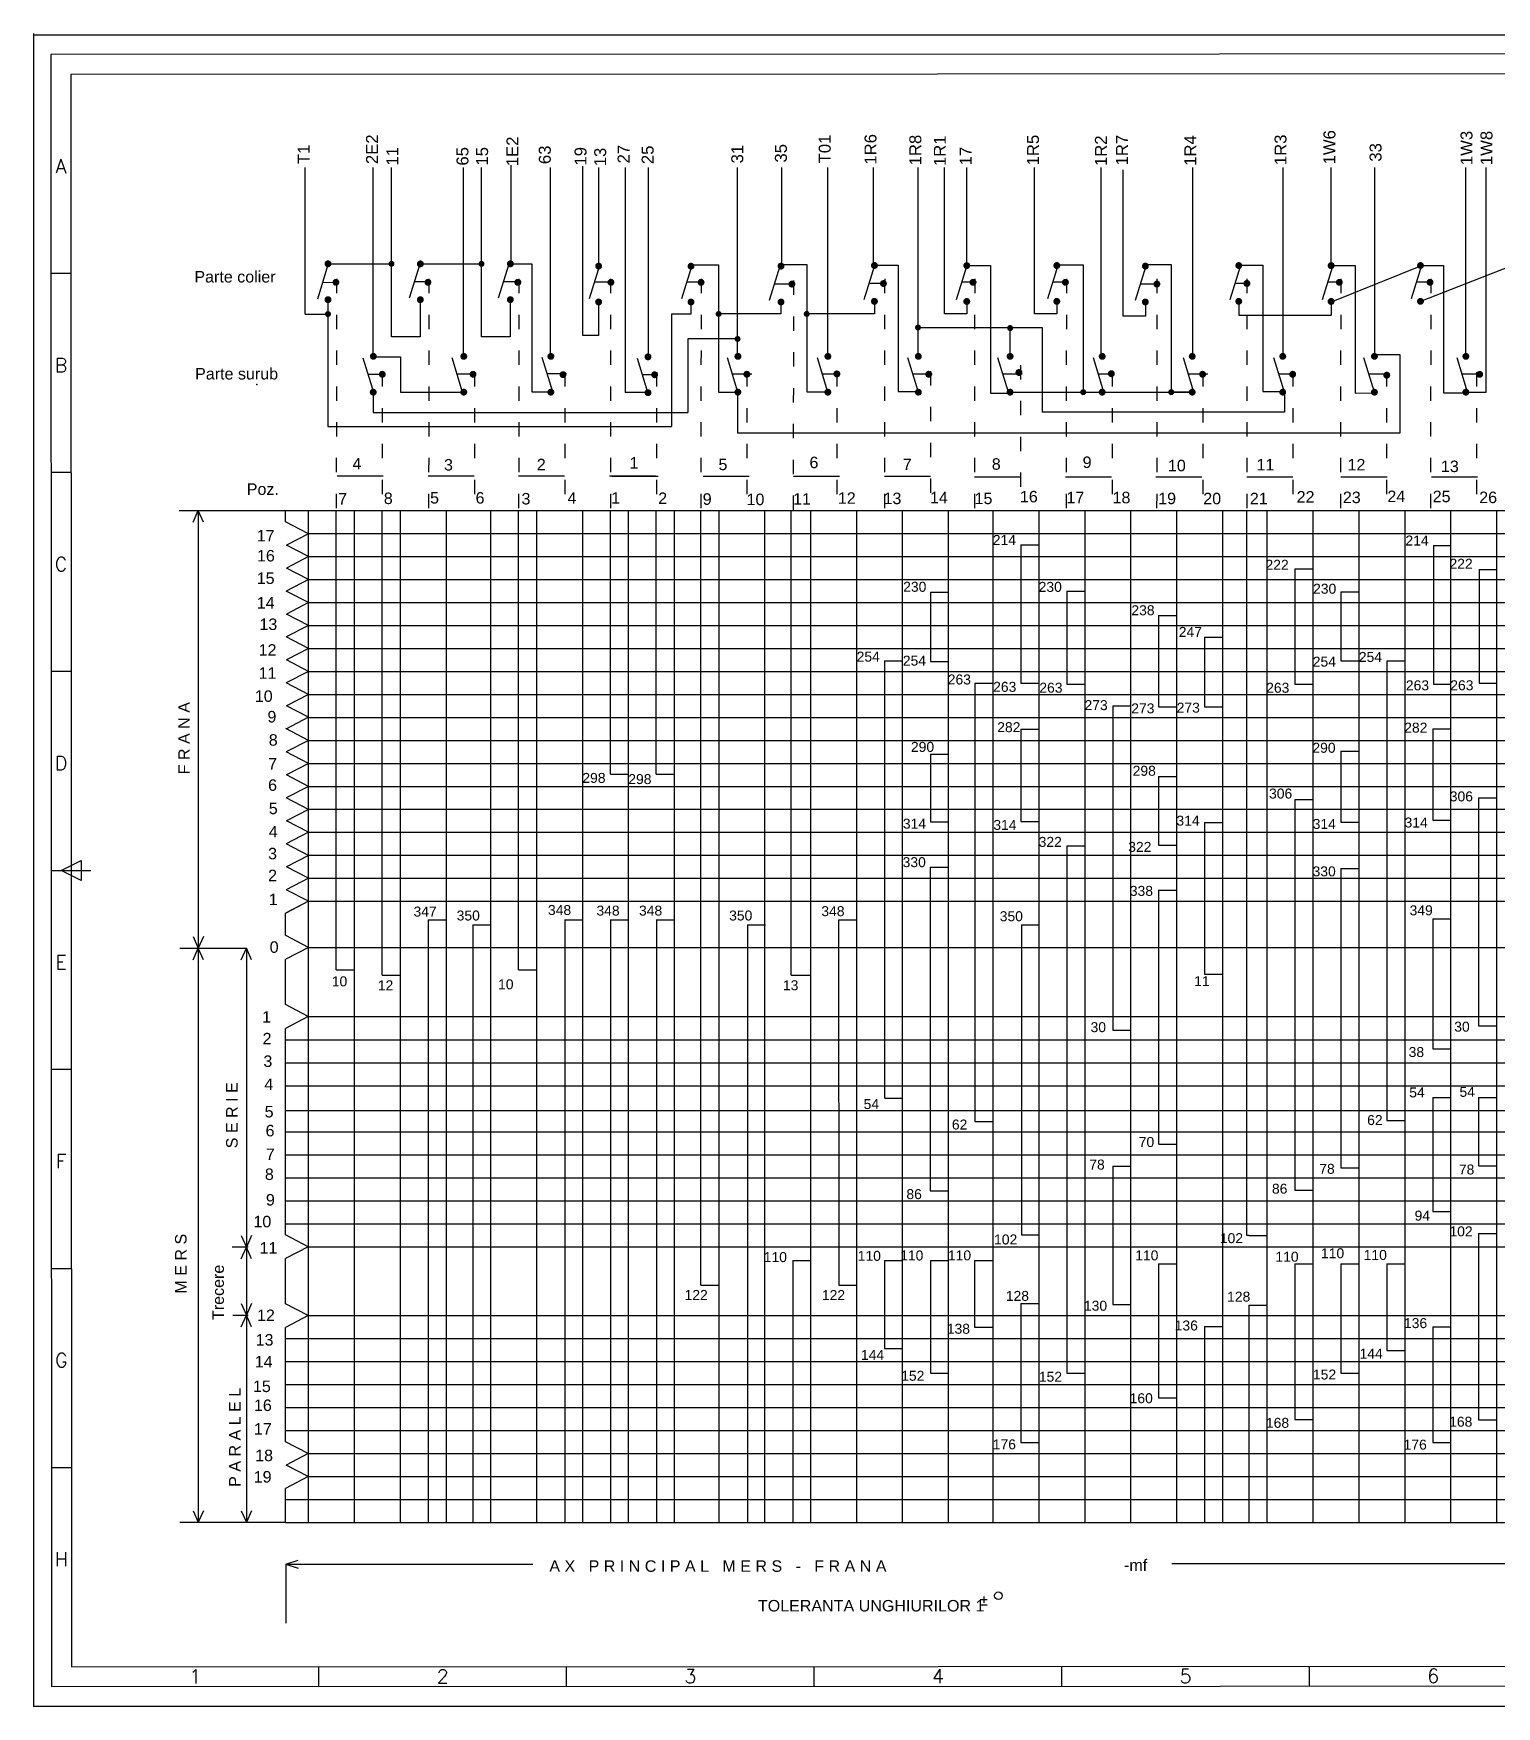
# Model space of a CAD drawing. Header units: inches. Extents: x 811 to 1701, y 63 to 484.
# Drawn here: x 810.6 to 1178.2, y 63.4 to 483.8 of the extents above; entities that cross this region are included whole.
import ezdxf
from ezdxf.enums import TextEntityAlignment as Align

# ---------------------------------------------------------------- set-up
doc = ezdxf.new("R2010")
doc.units = ezdxf.units.IN
doc.header["$MEASUREMENT"] = 0
doc.linetypes.add('ACAD_ISO03W100', pattern=[30, 12, -18])
doc.styles.add('ISO', font='SIMPLEX.shx')
doc.styles.get("Standard").update_dxf_attribs({"font": 'arial.ttf'})

msp = doc.modelspace()

# ---------------------------------------------------------------- linework, layer by layer
at = {"color": 1}
for p, q in [((810.62, 483.76), (810.62, 63.45)), ((1701.01, 483.31), (810.62, 483.31)), ((886.77, 421.15), (883.25, 421.16)), ((909.97, 421.33), (906.31, 421.33)), ((932.59, 421.33), (928.65, 421.33)), ((956.38, 421.24), (951.53, 421.25)), ((978.37, 421.24), (974.74, 421.25)), ((1001.62, 420.8), (996.77, 420.81)), ((1024.5, 420.96), (1020.55, 420.96)), ((1047.54, 421.24), (1043.81, 421.24)), ((1070.16, 421.24), (1066.71, 421.25)), ((1093.59, 420.8), (1088.74, 420.81)), ((1115.52, 420.96), (1112.52, 420.96)), ((1139.51, 421.24), (1135.78, 421.24)), ((1161.71, 421.24), (1158.08, 421.25)), ((898.28, 398.05), (894.75, 398.06)), ((921.9, 398.14), (917.06, 398.15)), ((944.56, 398.23), (939.72, 398.23)), ((967.14, 398.02), (963.65, 398.02)), ((991.09, 398.14), (986.24, 398.15)), ((1012.49, 398.14), (1008.85, 398.15)), ((1036.43, 398.14), (1031.59, 398.15)), ((1059.05, 398.14), (1054.2, 398.15)), ((1081.67, 398.14), (1078.21, 398.15)), ((1105.66, 398.14), (1100.82, 398.15)), ((1127.02, 398.14), (1123.56, 398.15)), ((1151.02, 398.14), (1146.17, 398.15)), ((1174.43, 398.14), (1169.59, 398.15)), ((886.93, 372.6), (898.51, 372.6)), ((909.76, 372.6), (921.34, 372.6)), ((932.49, 372.6), (944.07, 372.6)), ((955.32, 372.6), (966.9, 372.6)), ((956.04, 372.53), (967.62, 372.53)), ((978.87, 372.53), (990.45, 372.53)), ((1001.6, 372.53), (1013.18, 372.53)), ((1024.43, 372.53), (1036.01, 372.53)), ((1047.09, 372.4), (1058.67, 372.4)), ((1069.92, 372.4), (1081.5, 372.4)), ((1092.65, 372.4), (1104.23, 372.4)), ((1115.48, 372.4), (1127.06, 372.4)), ((1139.15, 372.4), (1150.73, 372.4)), ((1161.92, 372.4), (1173.49, 372.4)), ((1074.76, 363.92), (1074.76, 109.67)), ((1086.25, 363.92), (1086.25, 109.67)), ((1097.8, 363.92), (1097.8, 109.67)), ((1109.35, 363.92), (1109.35, 109.67)), ((1120.52, 363.92), (1120.52, 109.67)), ((1132.07, 363.92), (1132.07, 109.67)), ((1143.62, 363.92), (1143.62, 109.67)), ((1155.17, 363.92), (1155.17, 109.67)), ((879.66, 283.07), (1374.04, 283.07)), ((879.66, 277.3), (1374.04, 277.3)), ((879.66, 271.52), (1374.04, 271.52)), ((879.66, 265.75), (1362.49, 265.75)), ((926.17, 265.75), (1374.04, 265.75)), ((879.66, 254.15), (1374.04, 254.15)), ((879.66, 236.77), (1362.49, 236.77)), ((926.17, 236.77), (1374.04, 236.77)), ((873.97, 230.95), (1374.04, 230.95)), ((873.97, 225.17), (1374.04, 225.17)), ((873.97, 219.4), (1374.04, 219.4)), ((873.97, 213.17), (1374.04, 213.17)), ((873.97, 207.85), (1374.04, 207.85)), ((873.97, 202.07), (1374.04, 202.07)), ((873.97, 196.3), (1362.49, 196.3)), ((920.48, 196.3), (1374.04, 196.3)), ((873.97, 190.52), (1374.04, 190.52)), ((873.97, 184.75), (1374.04, 184.75)), ((879.66, 178.97), (1374.04, 178.97)), ((879.66, 161.65), (1374.04, 161.65)), ((873.97, 155.87), (1362.49, 155.87)), ((920.48, 155.87), (1374.04, 155.87)), ((873.97, 150.1), (1362.49, 150.1)), ((920.48, 150.1), (1374.04, 150.1)), ((873.97, 144.32), (1374.04, 144.32)), ((873.97, 138.55), (1374.04, 138.55)), ((873.97, 132.77), (1362.49, 132.77)), ((920.48, 132.77), (1374.04, 132.77)), ((879.66, 127), (1374.04, 127)), ((879.66, 121.22), (1362.49, 121.22)), ((926.17, 121.22), (1362.49, 121.22)), ((926.17, 121.22), (1362.49, 121.22)), ((926.17, 121.22), (1362.49, 121.22)), ((937.72, 121.22), (1374.04, 121.22)), ((873.97, 115.45), (1374.04, 115.45)), ((873.97, 109.67), (879.66, 109.67)), ((879.66, 109.67), (1374.04, 109.67)), ((874.04, 99.2), (877.14, 100.18)), ((874.04, 99.2), (936.06, 99.22)), ((874.04, 99.2), (874.05, 84.37)), ((874.04, 99.2), (877.14, 98.22)), ((1096.65, 99.39), (1247.26, 99.39)), ((1048.48, 90.35), (1050.25, 90.35)), ((1048.48, 88.97), (1050.25, 88.97)), ((1049.38, 91.12), (1049.38, 89.52)), ((1701.01, 63.45), (810.62, 63.45))]:
    msp.add_line(p, q, dxfattribs=at)
at = {"color": 70}
for p, q in [((878.88, 413.26), (878.88, 450.12)), ((896.02, 403.08), (896.02, 450.12)), ((900.59, 407.56), (900.59, 450.12)), ((918.66, 403.08), (918.66, 450.12)), ((923.2, 407.56), (923.2, 450.12)), ((930.69, 426.32), (930.69, 450.69)), ((940.51, 403.08), (940.51, 450.12)), ((948.66, 407.85), (948.66, 450.41)), ((952.64, 425.75), (952.64, 450.12)), ((959.4, 393.52), (959.4, 450.12)), ((965.14, 403.08), (965.14, 450.12)), ((987.54, 403.08), (987.54, 450.12)), ((998.69, 425.75), (998.69, 450.12)), ((1010.23, 403.08), (1010.23, 450.12)), ((1021.73, 425.75), (1021.73, 450.12)), ((1032.88, 403.08), (1032.88, 450.12)), ((1039.53, 413.3), (1039.53, 450.12)), ((1045.14, 425), (1045.14, 450.12)), ((1062.14, 413.3), (1062.14, 450.12)), ((1078.88, 403.08), (1078.88, 450.12)), ((1101.93, 403.08), (1101.93, 450.12)), ((1124.62, 403.08), (1124.62, 450.12)), ((1136.69, 425.87), (1136.69, 450.12)), ((1147.68, 403.08), (1147.68, 450.12)), ((1170.56, 403.08), (1170.56, 450.12)), ((1175.62, 393.63), (1175.62, 450.12)), ((1084.4, 412.72), (1084.4, 449.54)), ((884.63, 425.66), (881.98, 417.05)), ((907.69, 425.83), (905.04, 417.22)), ((907.4, 425.87), (923.2, 425.87)), ((930.03, 425.83), (927.38, 417.22)), ((930.45, 425.89), (935.83, 425.89)), ((935.83, 425.89), (935.83, 393.73)), ((952.92, 425.74), (950.27, 417.13)), ((976.12, 425.74), (973.47, 417.13)), ((976.4, 425.64), (982.78, 425.64)), ((982.78, 425.64), (982.78, 393.64)), ((998.16, 425.31), (995.51, 416.7)), ((998.53, 425.7), (1004.91, 425.7)), ((1004.91, 425.7), (1004.91, 393.69)), ((1021.93, 425.46), (1019.28, 416.85)), ((1021.42, 425.52), (1027.91, 425.52)), ((1027.91, 425.52), (1027.91, 393.85)), ((1045.14, 425.43), (1042.49, 416.82)), ((1044.75, 425.43), (1051.13, 425.43)), ((1051.13, 425.43), (1051.13, 393.43)), ((1068.09, 425.74), (1065.44, 417.13)), ((1068, 425.64), (1074.39, 425.64)), ((1074.39, 425.64), (1074.39, 393.64)), ((1090.13, 425.31), (1087.48, 416.7)), ((1090.13, 425.7), (1096.52, 425.7)), ((1096.52, 425.7), (1096.52, 393.7)), ((1113.9, 425.46), (1111.25, 416.85)), ((1113.03, 425.52), (1119.52, 425.52)), ((1119.52, 425.52), (1119.52, 393.85)), ((1137.11, 425.43), (1134.46, 416.82)), ((1136.35, 425.43), (1142.74, 425.43)), ((1159.56, 425.46), (1137.11, 416.43)), ((1142.74, 425.43), (1142.74, 393.43)), ((1159.47, 425.74), (1156.82, 417.13)), ((1158.49, 425.49), (1164.87, 425.49)), ((1181.81, 425.31), (1159.12, 416.46)), ((1164.87, 425.49), (1164.87, 393.49)), ((820.02, 423.45), (815.02, 423.45)), ((907.83, 416.43), (907.83, 407.56)), ((930.44, 416.46), (930.44, 407.56)), ((952.63, 416.75), (952.63, 407.85)), ((1045.13, 416.87), (1045.13, 413.3)), ((1067.75, 416.89), (1067.75, 413.3)), ((1090, 416.31), (1090, 412.72)), ((1113.47, 416.46), (1113.47, 412.97)), ((1136.68, 416.87), (1136.68, 412.97)), ((975.83, 413.26), (970.94, 413.26)), ((975.83, 415.86), (975.83, 413.26)), ((998.45, 413.3), (982.78, 413.3)), ((998.45, 415.88), (998.45, 413.3)), ((1021.92, 413.3), (1004.91, 413.3)), ((1021.92, 416.03), (1021.92, 413.3)), ((1045.13, 413.3), (1039.53, 413.3)), ((1067.75, 413.3), (1062.14, 413.3)), ((1090, 412.72), (1084.4, 412.72)), ((1113.47, 412.97), (1136.68, 412.97)), ((952.63, 407.85), (948.66, 407.85)), ((1032.88, 409.9), (1064.11, 409.9)), ((1056.02, 403.08), (1056.02, 409.75)), ((1064.11, 409.9), (1064.11, 388.66)), ((907.83, 407.56), (900.59, 407.56)), ((930.44, 407.56), (923.2, 407.56)), ((987.54, 407.01), (975.04, 407.01)), ((975.04, 407.01), (975.04, 388.52)), ((896.13, 393.56), (893.5, 402.17)), ((896.02, 402.53), (902.87, 402.53)), ((902.87, 402.53), (902.87, 394.01)), ((918.43, 393.65), (915.8, 402.26)), ((941.09, 393.73), (938.46, 402.35)), ((965.02, 393.52), (962.39, 402.13)), ((987.62, 393.65), (984.98, 402.26)), ((1010.22, 393.65), (1007.59, 402.26)), ((1032.96, 393.65), (1030.33, 402.26)), ((1055.58, 393.65), (1052.95, 402.26)), ((1079.59, 393.65), (1076.95, 402.26)), ((1102.19, 393.65), (1099.56, 402.26)), ((1124.93, 393.65), (1122.3, 402.26)), ((1147.55, 393.65), (1144.92, 402.26)), ((1147.68, 403.08), (1153.91, 403.08)), ((1153.91, 403.08), (1153.91, 383.35)), ((1170.96, 393.65), (1168.33, 402.26)), ((896.01, 393.65), (896.01, 388.52)), ((902.88, 393.65), (918.74, 393.65)), ((935.83, 393.73), (941.09, 393.73)), ((965.25, 393.52), (959.33, 393.52)), ((982.78, 393.64), (988.05, 393.64)), ((987.49, 394.06), (987.49, 383.35)), ((1004.91, 393.69), (1010.18, 393.7)), ((1027.91, 393.85), (1033.18, 393.85)), ((1051.13, 393.43), (1056.4, 393.43)), ((1056.01, 393.65), (1101.77, 393.65)), ((1074.39, 393.64), (1079.65, 393.65)), ((1096.52, 393.7), (1101.79, 393.7)), ((1119.52, 393.85), (1124.78, 393.85)), ((1124.94, 393.64), (1124.94, 388.66)), ((1142.74, 393.43), (1148.01, 393.44)), ((1164.87, 393.49), (1170.14, 393.49)), ((1170.53, 393.65), (1175.62, 393.63)), ((896.01, 388.52), (975.04, 388.52)), ((1124.94, 388.66), (1064.11, 388.66)), ((1153.91, 383.35), (987.49, 383.35)), ((820.04, 373.45), (815.04, 373.45)), ((873.97, 361.08), (873.97, 363.92)), ((873.97, 361.08), (873.97, 363.92)), ((886.71, 248.51), (886.71, 363.92)), ((898.28, 247.2), (898.28, 363.92)), ((932.53, 248.51), (932.53, 363.92)), ((955.57, 297.67), (955.57, 363.92)), ((967.12, 297.67), (967.12, 363.92)), ((978.31, 225.17), (978.31, 363.92)), ((1000.97, 247.2), (1000.97, 363.92)), ((1115.52, 181.81), (1115.52, 363.92)), ((879.71, 358.07), (873.97, 361.08)), ((879.71, 358.07), (874.23, 355.21)), ((879.71, 352.35), (874.23, 355.21)), ((1058.71, 355.31), (1058.71, 320.55)), ((1058.71, 355.31), (1063.21, 355.31)), ((1162.37, 355.15), (1162.37, 320.29)), ((1162.37, 355.15), (1166.71, 355.15)), ((879.71, 352.35), (874.19, 349.46)), ((879.71, 346.57), (874.19, 349.46)), ((1127.57, 349.3), (1132.07, 349.3)), ((1127.57, 349.3), (1127.57, 320.29)), ((1173.85, 349.08), (1178.2, 349.08)), ((1173.85, 349.08), (1173.85, 320.52)), ((879.71, 346.57), (874.16, 343.67)), ((879.71, 340.77), (874.16, 343.67)), ((879.71, 340.77), (874.23, 337.91)), ((1035.98, 343.36), (1035.98, 326)), ((1035.98, 343.36), (1040.48, 343.36)), ((1070.26, 343.63), (1070.26, 320.26)), ((1070.26, 343.63), (1074.76, 343.63)), ((1139.12, 343.45), (1139.12, 326.14)), ((1139.12, 343.45), (1143.62, 343.45)), ((879.71, 335.05), (874.23, 337.91)), ((1093.29, 337.5), (1093.29, 314.59)), ((1093.29, 337.5), (1097.8, 337.5)), ((879.71, 335.05), (874.16, 332.15)), ((879.71, 329.25), (874.16, 332.15)), ((1104.84, 332.06), (1104.84, 314.59)), ((1104.84, 332.06), (1109.35, 332.06)), ((879.71, 329.25), (874.21, 326.37)), ((879.71, 323.5), (874.21, 326.37)), ((1024.43, 326.14), (1024.43, 216.32)), ((1024.43, 326.14), (1028.93, 326.14)), ((1035.98, 326), (1040.48, 326)), ((1139.12, 326.14), (1143.62, 326.14)), ((1150.67, 326.14), (1150.67, 240.46)), ((1150.67, 326.14), (1155.17, 326.14)), ((820.06, 323.45), (815.06, 323.45)), ((879.71, 323.5), (874.16, 320.6)), ((879.71, 317.7), (874.16, 320.6)), ((1047.12, 320.55), (1047.12, 210.41)), ((1047.12, 320.55), (1051.62, 320.55)), ((1058.71, 320.55), (1063.21, 320.55)), ((1070.26, 320.26), (1074.76, 320.26)), ((1127.57, 320.29), (1132.07, 320.29)), ((1162.37, 320.29), (1166.71, 320.29)), ((1173.85, 320.52), (1178.2, 320.52)), ((879.71, 317.7), (874.23, 314.84)), ((879.71, 311.97), (874.02, 309)), ((879.71, 311.97), (874.23, 314.84)), ((1081.8, 314.82), (1081.8, 233.38)), ((1081.8, 314.82), (1086.3, 314.82)), ((1093.29, 314.59), (1097.8, 314.59)), ((1104.84, 314.59), (1109.35, 314.59)), ((879.71, 306.15), (874.02, 309.13)), ((1058.71, 309.01), (1058.71, 285.75)), ((1058.71, 309.01), (1063.21, 309.01)), ((1162.21, 309.05), (1162.21, 286.11)), ((1162.21, 309.05), (1166.71, 309.05)), ((879.71, 306.15), (874.16, 303.25)), ((879.71, 300.35), (874.16, 303.25)), ((1035.98, 302.71), (1035.98, 285.72)), ((1035.98, 302.71), (1040.48, 302.71)), ((1139.12, 303.42), (1139.12, 285.66)), ((1139.12, 303.42), (1143.62, 303.42)), ((879.71, 300.35), (874.23, 297.49)), ((879.71, 294.62), (874.16, 291.72)), ((879.71, 294.62), (874.23, 297.49)), ((955.57, 297.67), (960.07, 297.67)), ((967.12, 297.67), (971.62, 297.67)), ((1093.29, 297.12), (1093.29, 279.88)), ((1093.29, 297.12), (1097.8, 297.12)), ((879.71, 288.82), (874.16, 291.72)), ((1127.57, 291.28), (1127.57, 244.95)), ((1127.57, 291.28), (1132.07, 291.28)), ((1173.7, 291.73), (1178.2, 291.73)), ((1173.7, 291.73), (1173.7, 241.36)), ((879.71, 288.82), (874.21, 285.95)), ((879.71, 283.07), (874.21, 285.95)), ((1162.21, 286.11), (1166.71, 286.11)), ((879.71, 283.07), (874.16, 280.17)), ((1035.98, 285.72), (1040.48, 285.72)), ((1058.71, 285.75), (1063.21, 285.75)), ((1104.84, 285.55), (1104.84, 247.44)), ((1104.84, 285.55), (1109.35, 285.55)), ((1139.12, 285.66), (1143.62, 285.66)), ((879.71, 277.27), (874.16, 280.17)), ((1070.26, 279.65), (1070.26, 245.85)), ((1070.26, 279.65), (1074.76, 279.65)), ((1093.29, 279.88), (1097.8, 279.88)), ((815.08, 273.45), (825.08, 273.45)), ((817.58, 273.45), (822.58, 275.95)), ((822.58, 270.95), (817.58, 273.45)), ((822.58, 275.95), (822.58, 270.95)), ((879.71, 277.27), (874.23, 274.41)), ((879.71, 271.55), (874.23, 274.41)), ((1035.92, 274.32), (1035.92, 193.03)), ((1035.92, 274.32), (1040.42, 274.32)), ((1139.12, 273.96), (1139.12, 242.7)), ((1139.12, 273.96), (1143.62, 273.96)), ((879.71, 271.55), (874.16, 268.65)), ((879.71, 265.75), (873.97, 262.75)), ((879.71, 265.75), (874.02, 262.77)), ((879.71, 265.75), (874.16, 268.65)), ((879.71, 265.75), (874.16, 268.65)), ((1093.29, 268.54), (1093.29, 242.68)), ((1093.29, 268.54), (1097.8, 268.54)), ((873.97, 257.15), (873.97, 262.75)), ((873.97, 257.15), (873.97, 262.75)), ((909.81, 261.1), (914.31, 261.1)), ((909.83, 261.1), (909.83, 109.67)), ((944.08, 261.1), (948.58, 261.1)), ((944.1, 261.1), (944.1, 109.67)), ((955.57, 261.1), (960.07, 261.1)), ((955.59, 261.1), (955.59, 109.67)), ((967.12, 261.1), (971.62, 261.1)), ((967.14, 261.1), (967.14, 109.67)), ((1012.94, 261.1), (1012.96, 169.27)), ((1012.94, 261.1), (1017.44, 261.1)), ((1162.21, 261.37), (1162.21, 239.11)), ((1162.21, 261.37), (1166.71, 261.37)), ((879.71, 254.17), (874.02, 257.15)), ((920.98, 259.79), (920.98, 109.67)), ((920.98, 259.79), (925.48, 259.79)), ((990.02, 259.79), (990.02, 109.67)), ((990.02, 259.79), (994.52, 259.79)), ((1058.88, 259.79), (1058.88, 181.92)), ((1058.88, 259.79), (1063.38, 259.79)), ((879.71, 254.17), (874.02, 251.2)), ((873.97, 239.78), (873.97, 251.2)), ((873.97, 239.78), (873.97, 251.2)), ((886.71, 248.51), (891.21, 248.51)), ((932.53, 248.51), (937.03, 248.51)), ((898.26, 247.2), (902.76, 247.2)), ((1000.97, 247.2), (1005.91, 247.2)), ((1070.26, 245.85), (1070.26, 147.22)), ((1104.84, 247.44), (1109.35, 247.44)), ((1127.57, 244.95), (1127.57, 193.19)), ((879.66, 236.8), (873.97, 239.78)), ((1093.29, 242.68), (1093.29, 204.7)), ((1139.12, 242.7), (1139.12, 198.81)), ((1150.67, 240.46), (1150.67, 210.64)), ((1173.7, 241.36), (1173.7, 234.42)), ((879.66, 236.8), (873.97, 233.82)), ((1162.21, 239.11), (1162.21, 228.69)), ((873.97, 181.95), (873.97, 233.82)), ((873.97, 181.95), (873.97, 233.82)), ((1081.8, 233.38), (1086.3, 233.38)), ((1173.7, 234.42), (1178.2, 234.42)), ((1162.21, 228.69), (1166.71, 228.69)), ((820.1, 223.45), (815.1, 223.45)), ((978.31, 169.27), (978.31, 225.17)), ((1024.51, 216.32), (1029.01, 216.32)), ((1162.21, 216.45), (1162.21, 187.83)), ((1162.21, 216.45), (1166.71, 216.45)), ((1173.7, 216.45), (1178.2, 216.45)), ((1173.7, 216.45), (1173.7, 199.28)), ((1047.12, 210.41), (1051.66, 210.41)), ((1150.67, 210.64), (1155.17, 210.64)), ((1093.35, 204.7), (1097.85, 204.7)), ((1081.8, 199.17), (1081.8, 164.45)), ((1081.8, 199.17), (1086.3, 199.17)), ((1139.12, 198.81), (1143.62, 198.81)), ((1173.7, 199.28), (1178.2, 199.28)), ((1035.92, 193.03), (1040.42, 193.03)), ((1127.57, 193.19), (1132.07, 193.19)), ((1162.21, 187.83), (1166.71, 187.83)), ((879.66, 178.97), (873.97, 181.95)), ((1058.88, 181.92), (1063.38, 181.92)), ((1116.02, 181.81), (1115.52, 181.81)), ((1116.02, 181.81), (1120.52, 181.81)), ((1173.7, 182.3), (1178.2, 182.3)), ((1173.7, 182.3), (1173.7, 135.51)), ((879.66, 178.97), (873.97, 176)), ((820.11, 173.45), (815.11, 173.45)), ((873.97, 164.63), (873.97, 176)), ((873.97, 164.63), (873.97, 176)), ((1001.41, 175.53), (1001.41, 109.67)), ((1001.41, 175.53), (1005.91, 175.53)), ((1024.43, 175.53), (1024.43, 153.39)), ((1024.43, 175.53), (1028.93, 175.53)), ((1035.98, 175.53), (1035.98, 147.2)), ((1035.98, 175.53), (1040.48, 175.53)), ((1047.07, 175.53), (1047.07, 158.77)), ((1047.07, 175.53), (1051.57, 175.53)), ((1093.29, 174.68), (1093.29, 141.02)), ((1093.29, 174.68), (1097.8, 174.68)), ((1127.57, 174.68), (1132.07, 174.68)), ((1127.57, 174.68), (1127.57, 135.59)), ((1139.12, 174.68), (1139.12, 147.22)), ((1139.12, 174.68), (1143.62, 174.68)), ((1150.67, 174.68), (1155.17, 174.68)), ((1150.67, 174.68), (1150.67, 152.88)), ((978.31, 169.27), (982.79, 169.27)), ((1012.96, 169.27), (1017.44, 169.27)), ((879.66, 161.65), (873.97, 164.63)), ((1058.71, 164.73), (1058.71, 129.82)), ((1058.71, 164.73), (1063.21, 164.73)), ((1081.8, 164.45), (1086.3, 164.45)), ((1116.02, 164.26), (1116.02, 146.71)), ((1116.02, 164.26), (1120.52, 164.26)), ((879.66, 161.65), (873.97, 158.67)), ((873.97, 129.98), (873.97, 158.67)), ((873.97, 129.98), (873.97, 158.67)), ((1047.07, 158.77), (1051.57, 158.77)), ((1104.84, 158.94), (1104.84, 109.67)), ((1104.84, 158.94), (1109.35, 158.94)), ((1162.21, 158.8), (1162.21, 129.78)), ((1162.21, 158.8), (1166.71, 158.8)), ((1024.43, 153.39), (1028.93, 153.39)), ((1150.67, 152.88), (1155.17, 152.88)), ((1036.01, 147.2), (1040.51, 147.2)), ((1070.31, 147.22), (1074.81, 147.22)), ((1139.12, 147.22), (1143.62, 147.22)), ((1116.02, 146.71), (1116.02, 109.67)), ((1093.29, 141.02), (1097.8, 141.02)), ((1127.57, 135.59), (1132.07, 135.59)), ((1173.7, 135.51), (1178.2, 135.51)), ((879.66, 127), (873.97, 129.98)), ((879.66, 127), (874.14, 124.11)), ((1058.71, 129.82), (1063.21, 129.82)), ((1162.21, 129.78), (1166.71, 129.78)), ((820.13, 123.45), (815.13, 123.45)), ((879.66, 121.22), (874.14, 124.11)), ((879.66, 121.22), (873.97, 118.25)), ((873.97, 109.67), (873.97, 118.25)), ((873.97, 109.67), (873.97, 118.25)), ((882.36, 68.47), (882.36, 73.47)), ((944.58, 68.5), (944.58, 73.5)), ((1006.79, 68.52), (1006.79, 73.52)), ((1069.01, 68.54), (1069, 73.54)), ((1131.22, 68.56), (1131.22, 73.56))]:
    msp.add_line(p, q, dxfattribs=at)
at = {"color": 3, "linetype": 'ByBlock'}
for p, q in [((884.2, 425.89), (900.59, 425.89)), ((884.62, 416.46), (884.62, 384.99)), ((878.88, 413.26), (884.54, 413.26)), ((970.94, 413.26), (970.94, 384.99)), ((884.62, 384.99), (970.94, 384.99))]:
    msp.add_line(p, q, dxfattribs=at)
at = {"color": 1, "linetype": 'ACAD_ISO03W100', "ltscale": 0.3}
for p, q in [((886.77, 422.11), (886.71, 363.92)), ((909.98, 422.11), (909.91, 363.92)), ((932.59, 422.11), (932.53, 363.92)), ((955.63, 422.11), (955.57, 363.92)), ((978.37, 422.11), (978.31, 363.92)), ((1001.58, 421.67), (1001.52, 363.49)), ((1024.5, 422.11), (1024.44, 363.92)), ((1047.12, 422.11), (1047.06, 363.92)), ((1070.16, 422.11), (1070.1, 363.92)), ((1092.9, 422.11), (1092.84, 363.92)), ((1115.52, 422.11), (1115.46, 363.92)), ((1139.09, 422.11), (1139.03, 363.92)), ((1161.71, 422.11), (1161.65, 363.92)), ((1058.63, 400.46), (1058.63, 365.72)), ((898.28, 398.66), (898.28, 363.92)), ((921.48, 398.66), (921.48, 363.92)), ((944.1, 398.66), (944.1, 363.92)), ((967.14, 398.66), (967.14, 363.92)), ((989.88, 398.66), (989.88, 363.92)), ((1012.49, 398.66), (1012.49, 363.92)), ((1036.01, 398.92), (1036.01, 364.18)), ((1081.67, 398.66), (1081.67, 363.92)), ((1104.4, 398.66), (1104.4, 363.92)), ((1127.02, 398.66), (1127.02, 363.92)), ((1150.6, 398.66), (1150.6, 363.92)), ((1173.21, 398.66), (1173.21, 363.92))]:
    msp.add_line(p, q, dxfattribs=at)
at = {"linetype": 'ByBlock'}
for p, q in [((902.87, 394.01), (902.87, 393.65)), ((964.59, 393.52), (965.46, 393.52))]:
    msp.add_line(p, q, dxfattribs=at)
at = {"color": 240}
for p, q in [((847.25, 363.93), (873.97, 363.93)), ((850.74, 361.02), (852.05, 363.93)), ((852.05, 363.93), (852.05, 109.74)), ((853.36, 361.02), (852.05, 363.93)), ((873.97, 363.92), (879.66, 363.92)), ((879.66, 363.92), (1374.04, 363.92)), ((879.66, 363.92), (879.66, 109.67)), ((891.21, 363.92), (891.21, 109.67)), ((902.76, 363.92), (902.76, 109.67)), ((914.31, 363.92), (914.31, 109.67)), ((925.48, 363.92), (925.48, 109.67)), ((937.03, 363.92), (937.03, 109.67)), ((948.58, 363.92), (948.58, 109.67)), ((960.07, 363.92), (960.07, 109.67)), ((971.62, 363.92), (971.62, 109.67)), ((982.79, 363.92), (982.79, 109.67)), ((994.34, 363.92), (994.34, 109.67)), ((1005.89, 363.92), (1005.89, 109.67)), ((1017.44, 363.92), (1017.44, 109.67)), ((1028.93, 363.92), (1028.93, 109.67)), ((1040.48, 363.92), (1040.48, 109.67)), ((1051.66, 363.92), (1051.66, 109.67)), ((1063.21, 363.92), (1063.21, 109.67)), ((1166.71, 363.92), (1166.71, 109.67)), ((1178.2, 363.92), (1178.2, 109.67)), ((879.66, 358.15), (1374.04, 358.15)), ((879.66, 352.37), (1374.04, 352.37)), ((879.66, 346.6), (1362.49, 346.6)), ((915.14, 346.6), (1374.04, 346.6)), ((879.66, 340.82), (1374.04, 340.82)), ((879.66, 335.05), (1374.04, 335.05)), ((879.66, 329.27), (1374.04, 329.27)), ((879.66, 323.5), (1374.04, 323.5)), ((879.66, 317.72), (1374.04, 317.72)), ((879.66, 311.95), (1374.04, 311.95)), ((879.66, 306.17), (1374.04, 306.17)), ((879.66, 300.4), (1374.04, 300.4)), ((879.66, 294.62), (1374.04, 294.62)), ((879.66, 288.85), (1374.04, 288.85)), ((850.74, 256.89), (852.05, 253.98)), ((853.36, 256.89), (852.05, 253.98)), ((847.37, 253.98), (864.14, 253.98)), ((850.74, 251.07), (852.05, 253.98)), ((853.36, 251.07), (852.05, 253.98)), ((862.83, 251.07), (864.14, 253.98)), ((864.14, 253.98), (864.14, 109.74)), ((865.45, 251.07), (864.14, 253.98)), ((862.83, 181.77), (864.14, 178.86)), ((865.45, 181.77), (864.14, 178.86)), ((864.61, 178.86), (860.56, 178.86)), ((862.83, 175.95), (864.14, 178.86)), ((865.45, 175.95), (864.14, 178.86)), ((862.83, 164.66), (864.14, 161.75)), ((865.45, 164.66), (864.14, 161.75)), ((860.68, 161.75), (864.61, 161.75)), ((862.83, 158.84), (864.14, 161.75)), ((865.45, 158.84), (864.14, 161.75)), ((847.37, 109.74), (873.97, 109.74)), ((850.74, 112.65), (852.05, 109.74)), ((853.36, 112.65), (852.05, 109.74)), ((862.83, 112.65), (864.14, 109.74)), ((865.45, 112.65), (864.14, 109.74))]:
    msp.add_line(p, q, dxfattribs=at)
msp.add_line((879.66, 121.22), (879.46, 121.33))
msp.add_lwpolyline([(815.01, 478.45), (815.15, 68.45), (1696.15, 68.76), (1696.01, 478.76)], close=True, dxfattribs=at)
at = {"color": 70}
msp.add_lwpolyline([(820.01, 473.45), (820.15, 73.45), (1691.15, 73.76), (1691.01, 473.76)], close=True, dxfattribs=at)
for points, const_width in [([(884.2, 425.89, 1), (885.06, 425.89, 1)], 0.866), ([(907.4, 425.87, 1), (908.27, 425.87, 1)], 0.866), ([(922.83, 425.87, 1), (923.58, 425.87, 1)], 0.75), ([(930.02, 425.89, 1), (930.89, 425.89, 1)], 0.866), ([(952.2, 425.31, 1), (953.07, 425.31, 1)], 0.866), ([(975.41, 425.29, 1), (976.27, 425.29, 1)], 0.866), ([(998.02, 425.31, 1), (998.89, 425.31, 1)], 0.866), ([(1021.5, 425.46, 1), (1022.37, 425.46, 1)], 0.866), ([(1044.7, 425.43, 1), (1045.57, 425.43, 1)], 0.866), ([(1067.32, 425.46, 1), (1068.19, 425.46, 1)], 0.866), ([(1089.57, 425.31, 1), (1090.44, 425.31, 1)], 0.866), ([(1113.05, 425.46, 1), (1113.91, 425.46, 1)], 0.866), ([(1136.25, 425.43, 1), (1137.12, 425.43, 1)], 0.866), ([(1158.7, 425.46, 1), (1159.56, 425.46, 1)], 0.866), ([(886.19, 421.24, 1), (887.05, 421.24, 1)], 0.866), ([(909.31, 421.24, 1), (910.17, 421.24, 1)], 0.866), ([(931.89, 421.24, 1), (932.76, 421.24, 1)], 0.866), ([(955.28, 421.24, 1), (956.15, 421.24, 1)], 0.866), ([(977.94, 421.24, 1), (978.8, 421.24, 1)], 0.866), ([(1000.75, 420.8, 1), (1001.62, 420.8, 1)], 0.866), ([(1023.76, 420.93, 1), (1024.62, 420.93, 1)], 0.866), ([(1046.24, 421.24, 1), (1047.11, 421.24, 1)], 0.866), ([(1069.48, 421.24, 1), (1070.35, 421.24, 1)], 0.866), ([(1092.46, 420.81, 1), (1093.33, 420.81, 1)], 0.866), ([(1115.08, 420.96, 1), (1115.95, 420.96, 1)], 0.866), ([(1138.3, 421.24, 1), (1139.17, 421.24, 1)], 0.866), ([(1161.09, 421.24, 1), (1161.96, 421.24, 1)], 0.866), ([(884.19, 416.89, -1), (885.06, 416.89, -1)], 0.866), ([(907.39, 416.87, -1), (908.26, 416.87, -1)], 0.866), ([(930.01, 416.89, -1), (930.88, 416.89, -1)], 0.866), ([(952.19, 416.31, -1), (953.06, 416.31, -1)], 0.866), ([(975.4, 416.29, -1), (976.27, 416.29, -1)], 0.866), ([(998.02, 416.31, -1), (998.88, 416.31, -1)], 0.866), ([(1021.49, 416.46, -1), (1022.36, 416.46, -1)], 0.866), ([(1044.69, 416.44, -1), (1045.56, 416.43, -1)], 0.866), ([(1067.31, 416.46, -1), (1068.18, 416.46, -1)], 0.866), ([(1089.56, 416.31, -1), (1090.43, 416.31, -1)], 0.866), ([(1089.56, 416.31, -1), (1090.43, 416.31, -1)], 0.866), ([(1113.04, 416.46, -1), (1113.9, 416.46, -1)], 0.866), ([(1136.24, 416.44, -1), (1137.11, 416.43, -1)], 0.866), ([(1158.69, 416.46, -1), (1159.55, 416.46, -1)], 0.866), ([(982.41, 413.3, 1), (983.16, 413.3, 1)], 0.75), ([(1004.54, 413.3, 1), (1005.29, 413.3, 1)], 0.75), ([(987.16, 407.01, 1), (987.91, 407.01, 1)], 0.75), ([(1032.5, 409.9, 1), (1033.25, 409.9, 1)], 0.75), ([(1055.65, 409.75, 1), (1056.4, 409.75, 1)], 0.75), ([(895.58, 402.64, 1), (896.45, 402.64, 1)], 0.866), ([(918.32, 402.64, 1), (919.19, 402.64, 1)], 0.866), ([(940.19, 402.64, 1), (941.06, 402.64, 1)], 0.866), ([(987.19, 402.64, 1), (988.06, 402.64, 1)], 0.866), ([(1009.8, 402.64, 1), (1010.67, 402.64, 1)], 0.866), ([(1032.54, 402.64, 1), (1033.4, 402.64, 1)], 0.866), ([(1055.59, 402.64, 1), (1056.45, 402.64, 1)], 0.866), ([(1078.73, 402.64, 1), (1079.6, 402.64, 1)], 0.866), ([(1101.35, 402.64, 1), (1102.21, 402.64, 1)], 0.866), ([(1124.09, 402.64, 1), (1124.95, 402.64, 1)], 0.866), ([(1147.14, 402.64, 1), (1148, 402.64, 1)], 0.866), ([(1170.1, 402.64, 1), (1170.97, 402.64, 1)], 0.866), ([(964.6, 402.52, 1), (965.47, 402.52, 1)], 0.866), ([(1057.8, 398.58, 1), (1058.67, 398.58, 1)], 0.866), ([(897.84, 398.14, 1), (898.71, 398.14, 1)], 0.866), ([(920.65, 398.14, 1), (921.51, 398.14, 1)], 0.866), ([(943.23, 398.04, 1), (944.1, 398.04, 1)], 0.866), ([(966.27, 398.02, 1), (967.14, 398.02, 1)], 0.866), ([(989.44, 398.14, 1), (990.31, 398.14, 1)], 0.866), ([(1012.06, 398.23, 1), (1012.93, 398.23, 1)], 0.866), ([(1035.14, 398.14, 1), (1036.01, 398.14, 1)], 0.866), ([(1081.03, 398.28, 1), (1081.9, 398.28, 1)], 0.866), ([(1103.95, 398.14, 1), (1104.82, 398.14, 1)], 0.866), ([(1126.59, 398.14, 1), (1127.46, 398.14, 1)], 0.866), ([(1150.22, 397.91, 1), (1151.09, 397.91, 1)], 0.866), ([(1173.57, 398.14, 1), (1174.43, 398.14, 1)], 0.866), ([(895.57, 393.65, -1), (896.44, 393.64, -1)], 0.866), ([(918.31, 393.65, -1), (919.18, 393.64, -1)], 0.866), ([(940.18, 393.65, -1), (941.05, 393.64, -1)], 0.866), ([(964.59, 393.52, -1), (965.46, 393.52, -1)], 0.866), ([(987.18, 393.65, -1), (988.05, 393.64, -1)], 0.866), ([(1009.79, 393.65, -1), (1010.66, 393.64, -1)], 0.866), ([(1032.53, 393.65, -1), (1033.39, 393.64, -1)], 0.866), ([(1055.58, 393.65, -1), (1056.44, 393.64, -1)], 0.866), ([(1074.01, 393.65, 1), (1074.76, 393.65, 1)], 0.75), ([(1078.72, 393.65, -1), (1079.59, 393.64, -1)], 0.866), ([(1096.14, 393.65, 1), (1096.89, 393.65, 1)], 0.75), ([(1101.34, 393.65, -1), (1102.2, 393.64, -1)], 0.866), ([(1124.08, 393.65, -1), (1124.94, 393.64, -1)], 0.866), ([(1147.13, 393.65, -1), (1147.99, 393.64, -1)], 0.866), ([(1170.1, 393.65, -1), (1170.96, 393.64, -1)], 0.866)]:
    msp.add_lwpolyline(points, format="xyb", close=True, dxfattribs=dict(at, const_width=const_width))
at = {"color": 3, "linetype": 'ByBlock', "const_width": 0.75}
for points in [[(900.21, 425.89, 1), (900.96, 425.89, 1)], [(884.25, 413.26, 1), (885, 413.26, 1)]]:
    msp.add_lwpolyline(points, format="xyb", close=True, dxfattribs=at)
at = {"color": 1}
msp.add_circle((1053.09, 91.29), 0.955, dxfattribs=at)
at = {"color": 70}
msp.add_point((866.77, 395.57), dxfattribs=at)
msp.add_point((866.77, 395.57), dxfattribs=at)
at = {"linetype": 'ByBlock'}
msp.add_point((866.77, 395.57), dxfattribs=at)
msp.add_point((866.77, 395.57), dxfattribs=at)
msp.add_point((866.77, 395.57), dxfattribs=at)

# ---------------------------------------------------------------- texts
at = {"color": 240}
for s, height, p in [('2E2', 3, (897.19, 450.94)), ('1R6', 3, (1022.44, 450.8)), ('1R3', 3, (1125.46, 450.68)), ('1W6', 3, (1137.75, 450.86)), ('1W3', 3, (1172.19, 450.68)), ('1W8', 3, (1177.21, 450.68)), ('T1', 3, (880.02, 450.95)), ('11', 3, (902.32, 450.57)), ('65', 3, (919.91, 450.57)), ('15', 3, (924.85, 450.57)), ('1E2', 3, (932.48, 450.39)), ('63', 3, (940.6, 450.94)), ('19', 3, (949.58, 450.57)), ('13', 3, (954.52, 450.39)), ('27', 3, (960.39, 451.12)), ('25', 3, (966.43, 450.94)), ('31', 3, (988.96, 451.12)), ('35', 3, (999.92, 451.33)), ('T01', 3, (1010.94, 451.12)), ('1R8', 3, (1033.7, 450.62)), ('1R1', 3, (1039.86, 450.45)), ('17', 3, (1046.37, 450.62)), ('1R5', 3, (1063.26, 450.62)), ('1R2', 3, (1080.33, 450.45)), ('1R7', 3, (1085.61, 450.62)), ('1R4', 3, (1102.79, 450.51)), ('33', 3, (1149.34, 451.55)), ('F R A N A', 2.888, (849.91, 297.64)), ('S E R I E', 2.888, (861.92, 203.69)), ('M E R S', 2.888, (849.09, 167.19)), ('Trecere', 2.888, (858.47, 160.55)), ('P A R A L E L', 2.8875, (862.66, 118.64))]:
    msp.add_text(s, height=height, rotation=90, dxfattribs=at).set_placement(p)
at = {"color": 50, "style": 'ISO'}
for s, p in [('A', (817.52, 450.45)), ('B', (817.53, 400.45)), ('C', (817.55, 350.45)), ('D', (817.57, 300.45)), ('E', (817.59, 250.45)), ('F', (817.6, 200.45)), ('G', (817.62, 150.45)), ('H', (817.64, 100.45)), ('1', (851.26, 71.02)), ('2', (913.47, 71.04)), ('3', (975.68, 71.06)), ('4', (1037.9, 71.09)), ('5', (1100.11, 71.11)), ('6', (1162.33, 71.13))]:
    msp.add_text(s, height=3.5, rotation=0.0202, dxfattribs=at).set_placement(p, align=Align.MIDDLE)
at = {"color": 240}
for s, height, p in [('Parte colier', 2.8875, (851.06, 421.2)), ('Parte surub', 2.8875, (851.24, 396.83)), ('17', 2.888, (866.72, 356.15)), ('16', 2.888, (866.78, 351.11)), ('15', 2.888, (866.72, 345.46)), ('14', 2.888, (866.72, 339.29)), ('13', 2.888, (867.4, 333.9)), ('12', 2.888, (867.2, 327.44)), ('11', 2.888, (867.2, 321.63)), ('10', 2.888, (866.24, 315.84)), ('9', 2.89, (869.41, 310.67)), ('8', 2.89, (869.75, 304.83)), ('7', 2.89, (869.58, 298.82)), ('6', 2.89, (869.58, 293.48)), ('5', 2.89, (869.75, 287.64)), ('4', 2.89, (869.75, 281.79)), ('3', 2.89, (869.58, 276.29)), ('2', 2.89, (869.58, 270.78)), ('1', 2.89, (869.75, 264.77)), ('0', 2.89, (869.98, 252.8)), ('1', 2.89, (868.07, 235.24)), ('2', 2.89, (868.19, 229.8)), ('3', 2.89, (868.4, 224.13)), ('4', 2.89, (868.62, 218.33)), ('5', 2.89, (868.71, 211.45)), ('6', 2.89, (868.95, 206.69)), ('7', 2.89, (869.01, 200.74)), ('8', 2.89, (868.77, 195.73)), ('9', 2.89, (869.03, 189.31)), ('10', 2.888, (865.89, 183.84)), ('11', 2.888, (867.42, 177.22)), ('12', 2.888, (866.8, 160.29)), ('13', 2.888, (866.45, 154.13)), ('14', 2.888, (866.22, 148.63)), ('15', 2.888, (865.78, 142.45)), ('16', 2.888, (866.03, 137.69)), ('17', 2.888, (866.01, 131.75)), ('18', 2.888, (866.33, 125.09)), ('19', 2.888, (865.96, 119.72))]:
    msp.add_text(s, height=height, dxfattribs=at).set_placement(p)
at = {"color": 70}
for s, height, p in [('4', 2.89, (890.78, 374.23)), ('3', 2.89, (913.78, 373.95)), ('2', 2.89, (937.09, 374.01)), ('1', 2.89, (960.39, 374.44)), ('5', 2.89, (982.74, 374.05)), ('6', 2.89, (1005.6, 374.54)), ('7', 2.89, (1029.06, 374.06)), ('8', 2.89, (1051.41, 374.15)), ('9', 2.89, (1074.24, 374.59)), ('10', 2.888, (1095.67, 373.77)), ('11', 2.888, (1117.92, 373.98)), ('12', 2.888, (1140.79, 373.98)), ('13', 2.888, (1164.26, 373.57))]:
    msp.add_text(s, height=height, dxfattribs=at).set_placement(p)
at = {"color": 1, "linetype": 'ByBlock'}
msp.add_text('Poz.', height=2.888, dxfattribs=at).set_placement((864.22, 367.84))
at = {"color": 1}
for s, height, p in [('7', 2.89, (887.18, 365.41)), ('8', 2.89, (898.65, 365.53)), ('5', 2.89, (910.28, 365.67)), ('6', 2.89, (921.71, 365.65)), ('3', 2.89, (933.25, 365.43)), ('4', 2.89, (944.82, 365.63)), ('1', 2.89, (955.77, 365.63)), ('2', 2.89, (967.59, 365.55)), ('9', 2.89, (978.78, 365.35)), ('10', 2.888, (989.8, 365.27)), ('11', 2.888, (1001.48, 365.37)), ('12', 2.888, (1012.73, 365.6)), ('13', 2.888, (1024.21, 365.51)), ('14', 2.888, (1035.88, 365.72)), ('15', 2.888, (1047.09, 365.51)), ('16', 2.888, (1058.48, 365.96)), ('17', 2.888, (1070.17, 365.73)), ('18', 2.888, (1081.76, 365.73)), ('19', 2.888, (1093.23, 365.5)), ('20', 2.888, (1104.55, 365.48)), ('21', 2.888, (1116.25, 365.48)), ('22', 2.888, (1128.02, 365.91)), ('23', 2.888, (1139.63, 365.77)), ('24', 2.888, (1150.81, 366.03)), ('25', 2.888, (1162.2, 366.01)), ('26', 2.888, (1173.89, 365.77)), ('214', 2.5, (1051.66, 355.27)), ('214', 2.5, (1155.34, 355.12)), ('222', 2.5, (1120.19, 349.03)), ('222', 2.5, (1166.42, 349.29)), ('230', 2.5, (1029.15, 343.5)), ('230', 2.5, (1063.19, 343.48)), ('230', 2.5, (1132.14, 343.01)), ('238', 2.5, (1086.49, 337.61)), ('247', 2.5, (1098.4, 332.17)), ('254', 2.5, (1017.46, 325.96)), ('254', 2.5, (1143.64, 325.88)), ('254', 2.5, (1029.07, 324.95)), ('254', 2.5, (1132.06, 324.7)), ('263', 2.5, (1040.35, 320.22)), ('263', 2.5, (1051.75, 318.37)), ('263', 2.5, (1063.36, 318.15)), ('263', 2.5, (1120.36, 318.13)), ('263', 2.5, (1155.46, 318.75)), ('263', 2.5, (1166.61, 318.76)), ('273', 2.5, (1074.72, 313.77)), ('273', 2.5, (1086.46, 312.96)), ('273', 2.5, (1097.87, 313.14)), ('282', 2.5, (1052.78, 308.24)), ('282', 2.5, (1155.04, 308.12)), ('290', 2.5, (1031.1, 303.28)), ('290', 2.5, (1131.97, 303.06)), ('298', 2.5, (1086.81, 297.28)), ('298', 2.5, (948.54, 295.49)), ('298', 2.5, (960.08, 295.19)), ('306', 2.5, (1121.08, 291.56)), ('306', 2.5, (1166.49, 290.84)), ('314', 2.5, (1029.07, 283.99)), ('314', 2.5, (1051.81, 283.68)), ('314', 2.5, (1097.8, 284.75)), ('314', 2.5, (1132.05, 283.93)), ('314', 2.5, (1155.13, 284.28)), ('322', 2.5, (1063.19, 279.42)), ('322', 2.5, (1085.69, 278.16)), ('330', 2.5, (1029.01, 274.32)), ('330', 2.5, (1132.01, 272.01)), ('338', 2.5, (1086.1, 267.11)), ('348', 2.5, (939.9, 262.3)), ('347', 2.5, (906.11, 261.91)), ('350', 2.5, (916.96, 260.92)), ('348', 2.5, (952.08, 262.15)), ('348', 2.5, (962.77, 262.15)), ('350', 2.5, (985.42, 260.92)), ('348', 2.5, (1008.59, 262.01)), ('350', 2.5, (1053.41, 260.74)), ('349', 2.5, (1156.39, 262.23)), ('10', 2.5, (885.58, 244.38)), ('12', 2.5, (897.15, 243.38)), ('10', 2.5, (927.36, 243.64)), ('13', 2.5, (998.94, 243.4)), ('11', 2.5, (1102.25, 244.43)), ('30', 2.5, (1076.23, 232.87)), ('30', 2.5, (1167.61, 232.99)), ('38', 2.5, (1156.16, 226.62)), ('54', 2.5, (1156.31, 216.48)), ('54', 2.5, (1168.92, 216.62)), ('54', 2.5, (1019.21, 213.55)), ('62', 2.5, (1041.39, 208.41)), ('62', 2.5, (1145.73, 209.53)), ('70', 2.5, (1088.34, 204.02)), ('78', 2.5, (1075.91, 198.35)), ('78', 2.5, (1133.7, 197.28)), ('78', 2.5, (1168.78, 197.11)), ('86', 2.5, (1029.96, 190.93)), ('86', 2.5, (1121.81, 192.29)), ('94', 2.5, (1157.65, 185.53)), ('102', 2.5, (1051.99, 179.54)), ('102', 2.5, (1108.72, 179.86)), ('102', 2.5, (1166.41, 181.57)), ('110', 2.5, (994.12, 175.11)), ('110', 2.5, (1017.73, 175.42)), ('110', 2.5, (1028.39, 175.52)), ('110', 2.5, (1040.39, 175.54)), ('110', 2.5, (1087.45, 175.53)), ('110', 2.5, (1122.68, 175.2)), ('110', 2.5, (1134.13, 176.07)), ('110', 2.5, (1144.86, 175.64)), ('122', 2.5, (974.23, 165.6)), ('122', 2.5, (1008.73, 165.56)), ('128', 2.5, (1054.94, 165.36)), ('130', 2.5, (1074.57, 162.89)), ('128', 2.5, (1110.54, 165.18)), ('136', 2.5, (1097.37, 157.92)), ('136', 2.5, (1154.98, 158.52)), ('138', 2.5, (1040.11, 157.1)), ('144', 2.5, (1018.55, 150.54)), ('144', 2.5, (1143.82, 150.86)), ('152', 2.5, (1028.65, 145.29)), ('152', 2.5, (1063.24, 145.05)), ('152', 2.5, (1132.11, 145.61)), ('160', 2.5, (1086.05, 139.65)), ('168', 2.5, (1120.3, 133.47)), ('168', 2.5, (1166.33, 133.75)), ('176', 2.5, (1051.66, 128.06)), ('176', 2.5, (1154.89, 127.99)), ('A X   P R I N C I P A L   M E R S   -   F R A N A', 2.8875, (940.25, 97.29)), ('-mf', 2.888, (1084.64, 97.53)), ('TOLERANTA UNGHIURILOR 1', 2.8875, (992.65, 87.33))]:
    msp.add_text(s, height=height, dxfattribs=at).set_placement(p)

doc.saveas('drawing.dxf')
